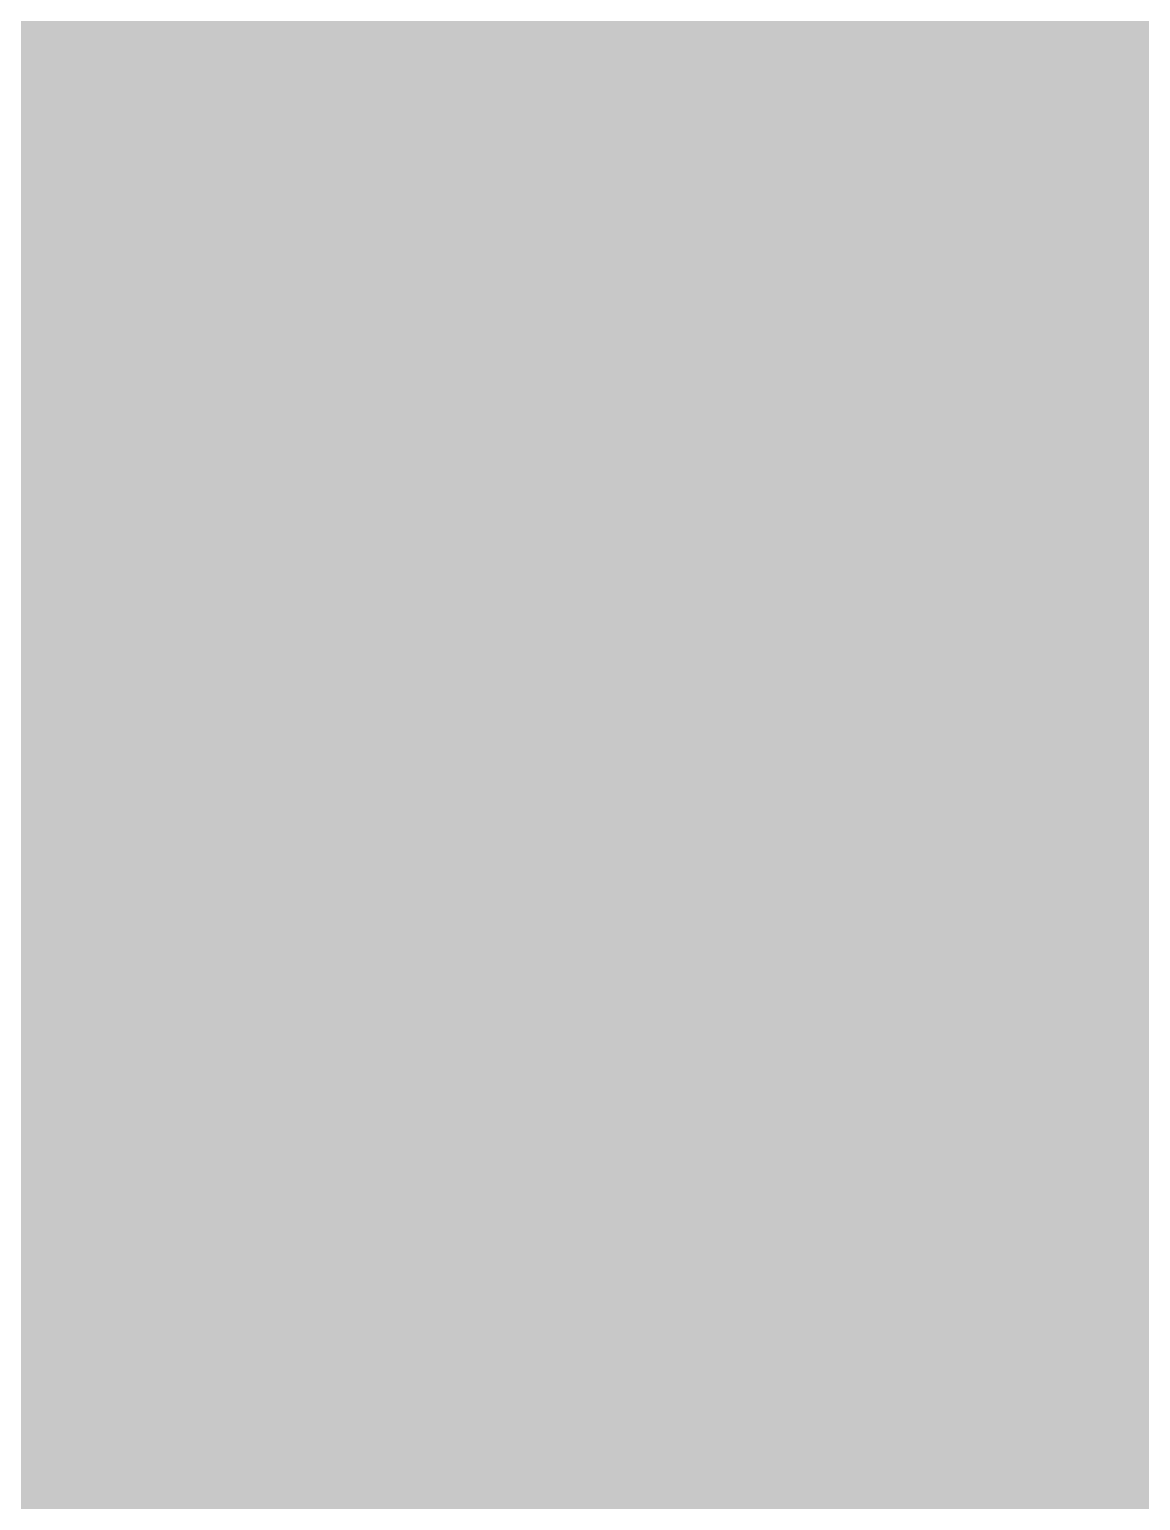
# Model space of a CAD drawing. Header units: inches. Extents: x 0 to 841, y 0 to 594.
# Drawn here: x 790.6852 to 790.928, y 409.8142 to 410.1356 of the extents above; entities that cross this region are included whole.
import ezdxf

# ---------------------------------------------------------------- set-up
doc = ezdxf.new("R2010")
doc.units = ezdxf.units.IN
doc.layers.add('Sheet', color=255, linetype='Continuous')

msp = doc.modelspace()

# ---------------------------------------------------------------- linework, layer by layer
at = {"layer": 'Sheet'}
for points in [[(790.64959, 410.32895, 0.29972, 0.29972, 0), (790.69451, 410.28403, 0.29972, 0.29972, 0), (790.69451, 410.23911, 0.29972, 0.29972, 0), (790.69451, 410.19419, 0.29972, 0.29972, 0), (790.73942, 410.14927, 0.29972, 0.29972, 0), (790.73942, 410.14927, 0.29972, 0.29972, 0), (790.73942, 410.10436, 0.29972, 0.29972, 0), (790.73942, 410.05944, 0.29972, 0.29972, 0), (790.73942, 410.01452, 0.29972, 0.29972, 0), (790.73942, 409.9696, 0.29972, 0.29972, 0)], [(790.64959, 410.32895, 0.29972, 0.29972, 0), (790.69451, 410.28403, 0.29972, 0.29972, 0), (790.69451, 410.23911, 0.29972, 0.29972, 0), (790.69451, 410.19419, 0.29972, 0.29972, 0), (790.73942, 410.14927, 0.29972, 0.29972, 0), (790.73942, 410.14927, 0.29972, 0.29972, 0), (790.73942, 410.10436, 0.29972, 0.29972, 0), (790.73942, 410.05944, 0.29972, 0.29972, 0), (790.73942, 410.01452, 0.29972, 0.29972, 0), (790.73942, 409.9696, 0.29972, 0.29972, 0)], [(790.64959, 410.32895, 0.29972, 0.29972, 0), (790.69451, 410.28403, 0.29972, 0.29972, 0), (790.69451, 410.23911, 0.29972, 0.29972, 0), (790.69451, 410.19419, 0.29972, 0.29972, 0), (790.73942, 410.14927, 0.29972, 0.29972, 0), (790.73942, 410.14927, 0.29972, 0.29972, 0), (790.73942, 410.10436, 0.29972, 0.29972, 0), (790.73942, 410.05944, 0.29972, 0.29972, 0), (790.73942, 410.01452, 0.29972, 0.29972, 0), (790.73942, 409.9696, 0.29972, 0.29972, 0)], [(790.64959, 410.32895, 0.29972, 0.29972, 0), (790.69451, 410.28403, 0.29972, 0.29972, 0), (790.69451, 410.23911, 0.29972, 0.29972, 0), (790.69451, 410.19419, 0.29972, 0.29972, 0), (790.73942, 410.14927, 0.29972, 0.29972, 0), (790.73942, 410.14927, 0.29972, 0.29972, 0), (790.73942, 410.10436, 0.29972, 0.29972, 0), (790.73942, 410.05944, 0.29972, 0.29972, 0), (790.73942, 410.01452, 0.29972, 0.29972, 0), (790.73942, 409.9696, 0.29972, 0.29972, 0)], [(790.64959, 410.32895, 0.29972, 0.29972, 0), (790.69451, 410.28403, 0.29972, 0.29972, 0), (790.69451, 410.23911, 0.29972, 0.29972, 0), (790.69451, 410.19419, 0.29972, 0.29972, 0), (790.73942, 410.14927, 0.29972, 0.29972, 0), (790.73942, 410.14927, 0.29972, 0.29972, 0), (790.73942, 410.10436, 0.29972, 0.29972, 0), (790.73942, 410.05944, 0.29972, 0.29972, 0), (790.73942, 410.01452, 0.29972, 0.29972, 0), (790.73942, 409.9696, 0.29972, 0.29972, 0)], [(790.64959, 410.32895, 0.29972, 0.29972, 0), (790.69451, 410.28403, 0.29972, 0.29972, 0), (790.69451, 410.23911, 0.29972, 0.29972, 0), (790.69451, 410.19419, 0.29972, 0.29972, 0), (790.73942, 410.14927, 0.29972, 0.29972, 0), (790.73942, 410.14927, 0.29972, 0.29972, 0), (790.73942, 410.10436, 0.29972, 0.29972, 0), (790.73942, 410.05944, 0.29972, 0.29972, 0), (790.73942, 410.01452, 0.29972, 0.29972, 0), (790.73942, 409.9696, 0.29972, 0.29972, 0)], [(790.02077, 409.9696, 0.7493, 0.7493, 0), (790.02077, 409.9696, 0.7493, 0.7493, 0), (795.00641, 409.9696, 0.7493, 0.7493, 0)], [(790.69451, 410.19419, 0.09906, 0.09906, 0), (790.73942, 410.14927, 0.09906, 0.09906, 0), (790.73942, 410.14927, 0.09906, 0.09906, 0), (790.73942, 410.10436, 0.09906, 0.09906, 0), (790.73942, 410.05944, 0.09906, 0.09906, 0), (790.73942, 410.01452, 0.09906, 0.09906, 0), (790.73942, 409.9696, 0.09906, 0.09906, 0)], [(790.69451, 410.19419, 0.09906, 0.09906, 0), (790.73942, 410.14927, 0.09906, 0.09906, 0), (790.73942, 410.14927, 0.09906, 0.09906, 0), (790.73942, 410.10436, 0.09906, 0.09906, 0), (790.73942, 410.05944, 0.09906, 0.09906, 0), (790.73942, 410.01452, 0.09906, 0.09906, 0), (790.73942, 409.9696, 0.09906, 0.09906, 0)], [(790.69451, 410.19419, 0.09906, 0.09906, 0), (790.73942, 410.14927, 0.09906, 0.09906, 0), (790.73942, 410.14927, 0.09906, 0.09906, 0), (790.73942, 410.10436, 0.09906, 0.09906, 0), (790.73942, 410.05944, 0.09906, 0.09906, 0), (790.73942, 410.01452, 0.09906, 0.09906, 0), (790.73942, 409.9696, 0.09906, 0.09906, 0)], [(790.69451, 410.19419, 0.09906, 0.09906, 0), (790.73942, 410.14927, 0.09906, 0.09906, 0), (790.73942, 410.14927, 0.09906, 0.09906, 0), (790.73942, 410.10436, 0.09906, 0.09906, 0), (790.73942, 410.05944, 0.09906, 0.09906, 0), (790.73942, 410.01452, 0.09906, 0.09906, 0), (790.73942, 409.9696, 0.09906, 0.09906, 0)], [(790.69451, 410.19419, 0.09906, 0.09906, 0), (790.73942, 410.14927, 0.09906, 0.09906, 0), (790.73942, 410.14927, 0.09906, 0.09906, 0), (790.73942, 410.10436, 0.09906, 0.09906, 0), (790.73942, 410.05944, 0.09906, 0.09906, 0), (790.73942, 410.01452, 0.09906, 0.09906, 0), (790.73942, 409.9696, 0.09906, 0.09906, 0)], [(790.69451, 410.19419, 0.09906, 0.09906, 0), (790.73942, 410.14927, 0.09906, 0.09906, 0), (790.73942, 410.14927, 0.09906, 0.09906, 0), (790.73942, 410.10436, 0.09906, 0.09906, 0), (790.73942, 410.05944, 0.09906, 0.09906, 0), (790.73942, 410.01452, 0.09906, 0.09906, 0), (790.73942, 409.9696, 0.09906, 0.09906, 0)], [(790.73942, 409.9696, 0.29972, 0.29972, 0), (790.73942, 409.92468, 0.29972, 0.29972, 0), (790.73942, 409.87976, 0.29972, 0.29972, 0), (790.73942, 409.87976, 0.29972, 0.29972, 0), (790.73942, 409.83485, 0.29972, 0.29972, 0), (790.73942, 409.78993, 0.29972, 0.29972, 0), (790.69451, 409.74501, 0.29972, 0.29972, 0), (790.69451, 409.70009, 0.29972, 0.29972, 0), (790.69451, 409.70009, 0.29972, 0.29972, 0), (790.64959, 409.65517, 0.29972, 0.29972, 0), (790.64959, 409.61025, 0.29972, 0.29972, 0), (790.64959, 409.56534, 0.29972, 0.29972, 0), (790.60468, 409.56534, 0.29972, 0.29972, 0), (790.60468, 409.52042, 0.29972, 0.29972, 0), (790.55976, 409.4755, 0.29972, 0.29972, 0), (790.55976, 409.4755, 0.29972, 0.29972, 0), (790.51485, 409.43058, 0.29972, 0.29972, 0)], [(790.73942, 409.9696, 0.29972, 0.29972, 0), (790.73942, 409.92468, 0.29972, 0.29972, 0), (790.73942, 409.87976, 0.29972, 0.29972, 0), (790.73942, 409.87976, 0.29972, 0.29972, 0), (790.73942, 409.83485, 0.29972, 0.29972, 0), (790.73942, 409.78993, 0.29972, 0.29972, 0), (790.69451, 409.74501, 0.29972, 0.29972, 0), (790.69451, 409.70009, 0.29972, 0.29972, 0), (790.69451, 409.70009, 0.29972, 0.29972, 0), (790.64959, 409.65517, 0.29972, 0.29972, 0), (790.64959, 409.61025, 0.29972, 0.29972, 0), (790.64959, 409.56534, 0.29972, 0.29972, 0), (790.60468, 409.56534, 0.29972, 0.29972, 0), (790.60468, 409.52042, 0.29972, 0.29972, 0), (790.55976, 409.4755, 0.29972, 0.29972, 0), (790.55976, 409.4755, 0.29972, 0.29972, 0), (790.51485, 409.43058, 0.29972, 0.29972, 0)], [(790.73942, 409.9696, 0.29972, 0.29972, 0), (790.73942, 409.92468, 0.29972, 0.29972, 0), (790.73942, 409.87976, 0.29972, 0.29972, 0), (790.73942, 409.87976, 0.29972, 0.29972, 0), (790.73942, 409.83485, 0.29972, 0.29972, 0), (790.73942, 409.78993, 0.29972, 0.29972, 0), (790.69451, 409.74501, 0.29972, 0.29972, 0), (790.69451, 409.70009, 0.29972, 0.29972, 0), (790.69451, 409.70009, 0.29972, 0.29972, 0), (790.64959, 409.65517, 0.29972, 0.29972, 0), (790.64959, 409.61025, 0.29972, 0.29972, 0), (790.64959, 409.56534, 0.29972, 0.29972, 0), (790.60468, 409.56534, 0.29972, 0.29972, 0), (790.60468, 409.52042, 0.29972, 0.29972, 0), (790.55976, 409.4755, 0.29972, 0.29972, 0), (790.55976, 409.4755, 0.29972, 0.29972, 0), (790.51485, 409.43058, 0.29972, 0.29972, 0)], [(790.73942, 409.9696, 0.29972, 0.29972, 0), (790.73942, 409.92468, 0.29972, 0.29972, 0), (790.73942, 409.87976, 0.29972, 0.29972, 0), (790.73942, 409.87976, 0.29972, 0.29972, 0), (790.73942, 409.83485, 0.29972, 0.29972, 0), (790.73942, 409.78993, 0.29972, 0.29972, 0), (790.69451, 409.74501, 0.29972, 0.29972, 0), (790.69451, 409.70009, 0.29972, 0.29972, 0), (790.69451, 409.70009, 0.29972, 0.29972, 0), (790.64959, 409.65517, 0.29972, 0.29972, 0), (790.64959, 409.61025, 0.29972, 0.29972, 0), (790.64959, 409.56534, 0.29972, 0.29972, 0), (790.60468, 409.56534, 0.29972, 0.29972, 0), (790.60468, 409.52042, 0.29972, 0.29972, 0), (790.55976, 409.4755, 0.29972, 0.29972, 0), (790.55976, 409.4755, 0.29972, 0.29972, 0), (790.51485, 409.43058, 0.29972, 0.29972, 0)], [(790.73942, 409.9696, 0.29972, 0.29972, 0), (790.73942, 409.92468, 0.29972, 0.29972, 0), (790.73942, 409.87976, 0.29972, 0.29972, 0), (790.73942, 409.87976, 0.29972, 0.29972, 0), (790.73942, 409.83485, 0.29972, 0.29972, 0), (790.73942, 409.78993, 0.29972, 0.29972, 0), (790.69451, 409.74501, 0.29972, 0.29972, 0), (790.69451, 409.70009, 0.29972, 0.29972, 0), (790.69451, 409.70009, 0.29972, 0.29972, 0), (790.64959, 409.65517, 0.29972, 0.29972, 0), (790.64959, 409.61025, 0.29972, 0.29972, 0), (790.64959, 409.56534, 0.29972, 0.29972, 0), (790.60468, 409.56534, 0.29972, 0.29972, 0), (790.60468, 409.52042, 0.29972, 0.29972, 0), (790.55976, 409.4755, 0.29972, 0.29972, 0), (790.55976, 409.4755, 0.29972, 0.29972, 0), (790.51485, 409.43058, 0.29972, 0.29972, 0)], [(790.73942, 409.9696, 0.29972, 0.29972, 0), (790.73942, 409.92468, 0.29972, 0.29972, 0), (790.73942, 409.87976, 0.29972, 0.29972, 0), (790.73942, 409.87976, 0.29972, 0.29972, 0), (790.73942, 409.83485, 0.29972, 0.29972, 0), (790.73942, 409.78993, 0.29972, 0.29972, 0), (790.69451, 409.74501, 0.29972, 0.29972, 0), (790.69451, 409.70009, 0.29972, 0.29972, 0), (790.69451, 409.70009, 0.29972, 0.29972, 0), (790.64959, 409.65517, 0.29972, 0.29972, 0), (790.64959, 409.61025, 0.29972, 0.29972, 0), (790.64959, 409.56534, 0.29972, 0.29972, 0), (790.60468, 409.56534, 0.29972, 0.29972, 0), (790.60468, 409.52042, 0.29972, 0.29972, 0), (790.55976, 409.4755, 0.29972, 0.29972, 0), (790.55976, 409.4755, 0.29972, 0.29972, 0), (790.51485, 409.43058, 0.29972, 0.29972, 0)], [(790.73942, 409.9696, 0.29972, 0.29972, 0), (790.73942, 409.9696, 0.29972, 0.29972, 0), (790.73942, 409.9696, 0.29972, 0.29972, 0), (790.73942, 409.9696, 0.29972, 0.29972, 0), (790.73942, 409.9696, 0.29972, 0.29972, 0), (790.73942, 409.9696, 0.29972, 0.29972, 0), (790.73942, 409.9696, 0.29972, 0.29972, 0), (790.73942, 409.9696, 0.29972, 0.29972, 0), (790.73942, 409.9696, 0.29972, 0.29972, 0), (790.73942, 409.9696, 0.29972, 0.29972, 0), (790.73942, 409.9696, 0.29972, 0.29972, 0), (790.73942, 409.9696, 0.29972, 0.29972, 0), (790.73942, 409.9696, 0.29972, 0.29972, 0), (790.73942, 409.9696, 0.29972, 0.29972, 0), (790.73942, 409.9696, 0.29972, 0.29972, 0), (790.73942, 409.9696, 0.29972, 0.29972, 0), (790.73942, 409.9696, 0.29972, 0.29972, 0), (790.73942, 409.9696, 0.29972, 0.29972, 0), (790.73942, 409.9696, 0.29972, 0.29972, 0), (790.73942, 409.9696, 0.29972, 0.29972, 0), (790.73942, 409.9696, 0.29972, 0.29972, 0), (790.73942, 409.9696, 0.29972, 0.29972, 0), (790.73942, 409.9696, 0.29972, 0.29972, 0), (790.73942, 409.9696, 0.29972, 0.29972, 0), (790.73942, 409.9696, 0.29972, 0.29972, 0), (790.73942, 409.9696, 0.29972, 0.29972, 0), (790.73942, 409.9696, 0.29972, 0.29972, 0), (790.73942, 409.9696, 0.29972, 0.29972, 0), (790.73942, 409.9696, 0.29972, 0.29972, 0), (790.73942, 409.9696, 0.29972, 0.29972, 0), (790.73942, 409.9696, 0.29972, 0.29972, 0), (790.73942, 409.9696, 0.29972, 0.29972, 0), (790.73942, 409.9696, 0.29972, 0.29972, 0)], [(790.73942, 409.9696, 0.29972, 0.29972, 0), (790.73942, 409.9696, 0.29972, 0.29972, 0)], [(790.73942, 409.9696, 0.29972, 0.29972, 0), (790.73942, 409.9696, 0.29972, 0.29972, 0), (790.73942, 409.9696, 0.29972, 0.29972, 0), (790.73942, 409.9696, 0.29972, 0.29972, 0), (790.73942, 409.9696, 0.29972, 0.29972, 0), (790.73942, 409.9696, 0.29972, 0.29972, 0), (790.73942, 409.9696, 0.29972, 0.29972, 0), (790.73942, 409.9696, 0.29972, 0.29972, 0), (790.73942, 409.9696, 0.29972, 0.29972, 0), (790.73942, 409.9696, 0.29972, 0.29972, 0), (790.73942, 409.9696, 0.29972, 0.29972, 0), (790.73942, 409.9696, 0.29972, 0.29972, 0), (790.73942, 409.9696, 0.29972, 0.29972, 0), (790.73942, 409.9696, 0.29972, 0.29972, 0), (790.73942, 409.9696, 0.29972, 0.29972, 0), (790.73942, 409.9696, 0.29972, 0.29972, 0), (790.73942, 409.9696, 0.29972, 0.29972, 0), (790.73942, 409.9696, 0.29972, 0.29972, 0), (790.73942, 409.9696, 0.29972, 0.29972, 0), (790.73942, 409.9696, 0.29972, 0.29972, 0), (790.73942, 409.9696, 0.29972, 0.29972, 0), (790.73942, 409.9696, 0.29972, 0.29972, 0), (790.73942, 409.9696, 0.29972, 0.29972, 0), (790.73942, 409.9696, 0.29972, 0.29972, 0), (790.73942, 409.9696, 0.29972, 0.29972, 0), (790.73942, 409.9696, 0.29972, 0.29972, 0), (790.73942, 409.9696, 0.29972, 0.29972, 0), (790.73942, 409.9696, 0.29972, 0.29972, 0), (790.73942, 409.9696, 0.29972, 0.29972, 0), (790.73942, 409.9696, 0.29972, 0.29972, 0), (790.73942, 409.9696, 0.29972, 0.29972, 0), (790.73942, 409.9696, 0.29972, 0.29972, 0), (790.73942, 409.9696, 0.29972, 0.29972, 0)], [(790.73942, 409.9696, 0.29972, 0.29972, 0), (790.73942, 409.9696, 0.29972, 0.29972, 0)], [(790.73942, 409.9696, 0.29972, 0.29972, 0), (790.73942, 409.9696, 0.29972, 0.29972, 0), (790.73942, 409.9696, 0.29972, 0.29972, 0), (790.73942, 409.9696, 0.29972, 0.29972, 0), (790.73942, 409.9696, 0.29972, 0.29972, 0), (790.73942, 409.9696, 0.29972, 0.29972, 0), (790.73942, 409.9696, 0.29972, 0.29972, 0), (790.73942, 409.9696, 0.29972, 0.29972, 0), (790.73942, 409.9696, 0.29972, 0.29972, 0), (790.73942, 409.9696, 0.29972, 0.29972, 0), (790.73942, 409.9696, 0.29972, 0.29972, 0), (790.73942, 409.9696, 0.29972, 0.29972, 0), (790.73942, 409.9696, 0.29972, 0.29972, 0), (790.73942, 409.9696, 0.29972, 0.29972, 0), (790.73942, 409.9696, 0.29972, 0.29972, 0), (790.73942, 409.9696, 0.29972, 0.29972, 0), (790.73942, 409.9696, 0.29972, 0.29972, 0), (790.73942, 409.9696, 0.29972, 0.29972, 0), (790.73942, 409.9696, 0.29972, 0.29972, 0), (790.73942, 409.9696, 0.29972, 0.29972, 0), (790.73942, 409.9696, 0.29972, 0.29972, 0), (790.73942, 409.9696, 0.29972, 0.29972, 0), (790.73942, 409.9696, 0.29972, 0.29972, 0), (790.73942, 409.9696, 0.29972, 0.29972, 0), (790.73942, 409.9696, 0.29972, 0.29972, 0), (790.73942, 409.9696, 0.29972, 0.29972, 0), (790.73942, 409.9696, 0.29972, 0.29972, 0), (790.73942, 409.9696, 0.29972, 0.29972, 0), (790.73942, 409.9696, 0.29972, 0.29972, 0), (790.73942, 409.9696, 0.29972, 0.29972, 0), (790.73942, 409.9696, 0.29972, 0.29972, 0), (790.73942, 409.9696, 0.29972, 0.29972, 0), (790.73942, 409.9696, 0.29972, 0.29972, 0)], [(790.73942, 409.9696, 0.29972, 0.29972, 0), (790.73942, 409.9696, 0.29972, 0.29972, 0)], [(790.73942, 409.9696, 0.29972, 0.29972, 0), (790.73942, 409.9696, 0.29972, 0.29972, 0), (790.73942, 409.9696, 0.29972, 0.29972, 0), (790.73942, 409.9696, 0.29972, 0.29972, 0), (790.73942, 409.9696, 0.29972, 0.29972, 0), (790.73942, 409.9696, 0.29972, 0.29972, 0), (790.73942, 409.9696, 0.29972, 0.29972, 0), (790.73942, 409.9696, 0.29972, 0.29972, 0), (790.73942, 409.9696, 0.29972, 0.29972, 0), (790.73942, 409.9696, 0.29972, 0.29972, 0), (790.73942, 409.9696, 0.29972, 0.29972, 0), (790.73942, 409.9696, 0.29972, 0.29972, 0), (790.73942, 409.9696, 0.29972, 0.29972, 0), (790.73942, 409.9696, 0.29972, 0.29972, 0), (790.73942, 409.9696, 0.29972, 0.29972, 0), (790.73942, 409.9696, 0.29972, 0.29972, 0), (790.73942, 409.9696, 0.29972, 0.29972, 0), (790.73942, 409.9696, 0.29972, 0.29972, 0), (790.73942, 409.9696, 0.29972, 0.29972, 0), (790.73942, 409.9696, 0.29972, 0.29972, 0), (790.73942, 409.9696, 0.29972, 0.29972, 0), (790.73942, 409.9696, 0.29972, 0.29972, 0), (790.73942, 409.9696, 0.29972, 0.29972, 0), (790.73942, 409.9696, 0.29972, 0.29972, 0), (790.73942, 409.9696, 0.29972, 0.29972, 0), (790.73942, 409.9696, 0.29972, 0.29972, 0), (790.73942, 409.9696, 0.29972, 0.29972, 0), (790.73942, 409.9696, 0.29972, 0.29972, 0), (790.73942, 409.9696, 0.29972, 0.29972, 0), (790.73942, 409.9696, 0.29972, 0.29972, 0), (790.73942, 409.9696, 0.29972, 0.29972, 0), (790.73942, 409.9696, 0.29972, 0.29972, 0), (790.73942, 409.9696, 0.29972, 0.29972, 0)], [(790.73942, 409.9696, 0.29972, 0.29972, 0), (790.73942, 409.9696, 0.29972, 0.29972, 0)], [(790.73942, 409.9696, 0.29972, 0.29972, 0), (790.73942, 409.9696, 0.29972, 0.29972, 0), (790.73942, 409.9696, 0.29972, 0.29972, 0), (790.73942, 409.9696, 0.29972, 0.29972, 0), (790.73942, 409.9696, 0.29972, 0.29972, 0), (790.73942, 409.9696, 0.29972, 0.29972, 0), (790.73942, 409.9696, 0.29972, 0.29972, 0), (790.73942, 409.9696, 0.29972, 0.29972, 0), (790.73942, 409.9696, 0.29972, 0.29972, 0), (790.73942, 409.9696, 0.29972, 0.29972, 0), (790.73942, 409.9696, 0.29972, 0.29972, 0), (790.73942, 409.9696, 0.29972, 0.29972, 0), (790.73942, 409.9696, 0.29972, 0.29972, 0), (790.73942, 409.9696, 0.29972, 0.29972, 0), (790.73942, 409.9696, 0.29972, 0.29972, 0), (790.73942, 409.9696, 0.29972, 0.29972, 0), (790.73942, 409.9696, 0.29972, 0.29972, 0), (790.73942, 409.9696, 0.29972, 0.29972, 0), (790.73942, 409.9696, 0.29972, 0.29972, 0), (790.73942, 409.9696, 0.29972, 0.29972, 0), (790.73942, 409.9696, 0.29972, 0.29972, 0), (790.73942, 409.9696, 0.29972, 0.29972, 0), (790.73942, 409.9696, 0.29972, 0.29972, 0), (790.73942, 409.9696, 0.29972, 0.29972, 0), (790.73942, 409.9696, 0.29972, 0.29972, 0), (790.73942, 409.9696, 0.29972, 0.29972, 0), (790.73942, 409.9696, 0.29972, 0.29972, 0), (790.73942, 409.9696, 0.29972, 0.29972, 0), (790.73942, 409.9696, 0.29972, 0.29972, 0), (790.73942, 409.9696, 0.29972, 0.29972, 0), (790.73942, 409.9696, 0.29972, 0.29972, 0), (790.73942, 409.9696, 0.29972, 0.29972, 0), (790.73942, 409.9696, 0.29972, 0.29972, 0)], [(790.73942, 409.9696, 0.29972, 0.29972, 0), (790.73942, 409.9696, 0.29972, 0.29972, 0)], [(790.73942, 409.9696, 0.29972, 0.29972, 0), (790.73942, 409.9696, 0.29972, 0.29972, 0), (790.73942, 409.9696, 0.29972, 0.29972, 0), (790.73942, 409.9696, 0.29972, 0.29972, 0), (790.73942, 409.9696, 0.29972, 0.29972, 0), (790.73942, 409.9696, 0.29972, 0.29972, 0), (790.73942, 409.9696, 0.29972, 0.29972, 0), (790.73942, 409.9696, 0.29972, 0.29972, 0), (790.73942, 409.9696, 0.29972, 0.29972, 0), (790.73942, 409.9696, 0.29972, 0.29972, 0), (790.73942, 409.9696, 0.29972, 0.29972, 0), (790.73942, 409.9696, 0.29972, 0.29972, 0), (790.73942, 409.9696, 0.29972, 0.29972, 0), (790.73942, 409.9696, 0.29972, 0.29972, 0), (790.73942, 409.9696, 0.29972, 0.29972, 0), (790.73942, 409.9696, 0.29972, 0.29972, 0), (790.73942, 409.9696, 0.29972, 0.29972, 0), (790.73942, 409.9696, 0.29972, 0.29972, 0), (790.73942, 409.9696, 0.29972, 0.29972, 0), (790.73942, 409.9696, 0.29972, 0.29972, 0), (790.73942, 409.9696, 0.29972, 0.29972, 0), (790.73942, 409.9696, 0.29972, 0.29972, 0), (790.73942, 409.9696, 0.29972, 0.29972, 0), (790.73942, 409.9696, 0.29972, 0.29972, 0), (790.73942, 409.9696, 0.29972, 0.29972, 0), (790.73942, 409.9696, 0.29972, 0.29972, 0), (790.73942, 409.9696, 0.29972, 0.29972, 0), (790.73942, 409.9696, 0.29972, 0.29972, 0), (790.73942, 409.9696, 0.29972, 0.29972, 0), (790.73942, 409.9696, 0.29972, 0.29972, 0), (790.73942, 409.9696, 0.29972, 0.29972, 0), (790.73942, 409.9696, 0.29972, 0.29972, 0), (790.73942, 409.9696, 0.29972, 0.29972, 0)], [(790.73942, 409.9696, 0.29972, 0.29972, 0), (790.73942, 409.9696, 0.29972, 0.29972, 0)], [(790.73942, 409.9696, 0.09906, 0.09906, 0), (790.73942, 409.92468, 0.09906, 0.09906, 0), (790.73942, 409.87976, 0.09906, 0.09906, 0), (790.73942, 409.87976, 0.09906, 0.09906, 0), (790.73942, 409.83485, 0.09906, 0.09906, 0), (790.73942, 409.78993, 0.09906, 0.09906, 0), (790.69451, 409.74501, 0.09906, 0.09906, 0), (790.69451, 409.70009, 0.09906, 0.09906, 0), (790.69451, 409.70009, 0.09906, 0.09906, 0), (790.64959, 409.65517, 0.09906, 0.09906, 0), (790.64959, 409.61025, 0.09906, 0.09906, 0), (790.64959, 409.56534, 0.09906, 0.09906, 0), (790.60468, 409.56534, 0.09906, 0.09906, 0), (790.60468, 409.52042, 0.09906, 0.09906, 0)], [(790.73942, 409.9696, 0.09906, 0.09906, 0), (790.73942, 409.92468, 0.09906, 0.09906, 0), (790.73942, 409.87976, 0.09906, 0.09906, 0), (790.73942, 409.87976, 0.09906, 0.09906, 0), (790.73942, 409.83485, 0.09906, 0.09906, 0), (790.73942, 409.78993, 0.09906, 0.09906, 0), (790.69451, 409.74501, 0.09906, 0.09906, 0), (790.69451, 409.70009, 0.09906, 0.09906, 0), (790.69451, 409.70009, 0.09906, 0.09906, 0), (790.64959, 409.65517, 0.09906, 0.09906, 0), (790.64959, 409.61025, 0.09906, 0.09906, 0), (790.64959, 409.56534, 0.09906, 0.09906, 0), (790.60468, 409.56534, 0.09906, 0.09906, 0), (790.60468, 409.52042, 0.09906, 0.09906, 0)], [(790.73942, 409.9696, 0.09906, 0.09906, 0), (790.73942, 409.92468, 0.09906, 0.09906, 0), (790.73942, 409.87976, 0.09906, 0.09906, 0), (790.73942, 409.87976, 0.09906, 0.09906, 0), (790.73942, 409.83485, 0.09906, 0.09906, 0), (790.73942, 409.78993, 0.09906, 0.09906, 0), (790.69451, 409.74501, 0.09906, 0.09906, 0), (790.69451, 409.70009, 0.09906, 0.09906, 0), (790.69451, 409.70009, 0.09906, 0.09906, 0), (790.64959, 409.65517, 0.09906, 0.09906, 0), (790.64959, 409.61025, 0.09906, 0.09906, 0), (790.64959, 409.56534, 0.09906, 0.09906, 0), (790.60468, 409.56534, 0.09906, 0.09906, 0), (790.60468, 409.52042, 0.09906, 0.09906, 0)], [(790.73942, 409.9696, 0.09906, 0.09906, 0), (790.73942, 409.92468, 0.09906, 0.09906, 0), (790.73942, 409.87976, 0.09906, 0.09906, 0), (790.73942, 409.87976, 0.09906, 0.09906, 0), (790.73942, 409.83485, 0.09906, 0.09906, 0), (790.73942, 409.78993, 0.09906, 0.09906, 0), (790.69451, 409.74501, 0.09906, 0.09906, 0), (790.69451, 409.70009, 0.09906, 0.09906, 0), (790.69451, 409.70009, 0.09906, 0.09906, 0), (790.64959, 409.65517, 0.09906, 0.09906, 0), (790.64959, 409.61025, 0.09906, 0.09906, 0), (790.64959, 409.56534, 0.09906, 0.09906, 0), (790.60468, 409.56534, 0.09906, 0.09906, 0), (790.60468, 409.52042, 0.09906, 0.09906, 0)], [(790.73942, 409.9696, 0.09906, 0.09906, 0), (790.73942, 409.92468, 0.09906, 0.09906, 0), (790.73942, 409.87976, 0.09906, 0.09906, 0), (790.73942, 409.87976, 0.09906, 0.09906, 0), (790.73942, 409.83485, 0.09906, 0.09906, 0), (790.73942, 409.78993, 0.09906, 0.09906, 0), (790.69451, 409.74501, 0.09906, 0.09906, 0), (790.69451, 409.70009, 0.09906, 0.09906, 0), (790.69451, 409.70009, 0.09906, 0.09906, 0), (790.64959, 409.65517, 0.09906, 0.09906, 0), (790.64959, 409.61025, 0.09906, 0.09906, 0), (790.64959, 409.56534, 0.09906, 0.09906, 0), (790.60468, 409.56534, 0.09906, 0.09906, 0), (790.60468, 409.52042, 0.09906, 0.09906, 0)], [(790.73942, 409.9696, 0.09906, 0.09906, 0), (790.73942, 409.92468, 0.09906, 0.09906, 0), (790.73942, 409.87976, 0.09906, 0.09906, 0), (790.73942, 409.87976, 0.09906, 0.09906, 0), (790.73942, 409.83485, 0.09906, 0.09906, 0), (790.73942, 409.78993, 0.09906, 0.09906, 0), (790.69451, 409.74501, 0.09906, 0.09906, 0), (790.69451, 409.70009, 0.09906, 0.09906, 0), (790.69451, 409.70009, 0.09906, 0.09906, 0), (790.64959, 409.65517, 0.09906, 0.09906, 0), (790.64959, 409.61025, 0.09906, 0.09906, 0), (790.64959, 409.56534, 0.09906, 0.09906, 0), (790.60468, 409.56534, 0.09906, 0.09906, 0), (790.60468, 409.52042, 0.09906, 0.09906, 0)], [(790.73942, 409.9696, 0.09906, 0.09906, 0), (790.73942, 409.9696, 0.09906, 0.09906, 0), (790.73942, 409.9696, 0.09906, 0.09906, 0), (790.73942, 409.9696, 0.09906, 0.09906, 0), (790.73942, 409.9696, 0.09906, 0.09906, 0), (790.73942, 409.9696, 0.09906, 0.09906, 0), (790.73942, 409.9696, 0.09906, 0.09906, 0), (790.73942, 409.9696, 0.09906, 0.09906, 0), (790.73942, 409.9696, 0.09906, 0.09906, 0), (790.73942, 409.9696, 0.09906, 0.09906, 0), (790.73942, 409.9696, 0.09906, 0.09906, 0), (790.73942, 409.9696, 0.09906, 0.09906, 0), (790.73942, 409.9696, 0.09906, 0.09906, 0), (790.73942, 409.9696, 0.09906, 0.09906, 0), (790.73942, 409.9696, 0.09906, 0.09906, 0), (790.73942, 409.9696, 0.09906, 0.09906, 0), (790.73942, 409.9696, 0.09906, 0.09906, 0), (790.73942, 409.9696, 0.09906, 0.09906, 0), (790.73942, 409.9696, 0.09906, 0.09906, 0), (790.73942, 409.9696, 0.09906, 0.09906, 0), (790.73942, 409.9696, 0.09906, 0.09906, 0), (790.73942, 409.9696, 0.09906, 0.09906, 0), (790.73942, 409.9696, 0.09906, 0.09906, 0), (790.73942, 409.9696, 0.09906, 0.09906, 0), (790.73942, 409.9696, 0.09906, 0.09906, 0), (790.73942, 409.9696, 0.09906, 0.09906, 0), (790.73942, 409.9696, 0.09906, 0.09906, 0), (790.73942, 409.9696, 0.09906, 0.09906, 0), (790.73942, 409.9696, 0.09906, 0.09906, 0), (790.73942, 409.9696, 0.09906, 0.09906, 0), (790.73942, 409.9696, 0.09906, 0.09906, 0), (790.73942, 409.9696, 0.09906, 0.09906, 0), (790.73942, 409.9696, 0.09906, 0.09906, 0)], [(790.73942, 409.9696, 0.09906, 0.09906, 0), (790.73942, 409.9696, 0.09906, 0.09906, 0)], [(790.73942, 409.9696, 0.09906, 0.09906, 0), (790.73942, 409.9696, 0.09906, 0.09906, 0), (790.73942, 409.9696, 0.09906, 0.09906, 0), (790.73942, 409.9696, 0.09906, 0.09906, 0), (790.73942, 409.9696, 0.09906, 0.09906, 0), (790.73942, 409.9696, 0.09906, 0.09906, 0), (790.73942, 409.9696, 0.09906, 0.09906, 0), (790.73942, 409.9696, 0.09906, 0.09906, 0), (790.73942, 409.9696, 0.09906, 0.09906, 0), (790.73942, 409.9696, 0.09906, 0.09906, 0), (790.73942, 409.9696, 0.09906, 0.09906, 0), (790.73942, 409.9696, 0.09906, 0.09906, 0), (790.73942, 409.9696, 0.09906, 0.09906, 0), (790.73942, 409.9696, 0.09906, 0.09906, 0), (790.73942, 409.9696, 0.09906, 0.09906, 0), (790.73942, 409.9696, 0.09906, 0.09906, 0), (790.73942, 409.9696, 0.09906, 0.09906, 0), (790.73942, 409.9696, 0.09906, 0.09906, 0), (790.73942, 409.9696, 0.09906, 0.09906, 0), (790.73942, 409.9696, 0.09906, 0.09906, 0), (790.73942, 409.9696, 0.09906, 0.09906, 0), (790.73942, 409.9696, 0.09906, 0.09906, 0), (790.73942, 409.9696, 0.09906, 0.09906, 0), (790.73942, 409.9696, 0.09906, 0.09906, 0), (790.73942, 409.9696, 0.09906, 0.09906, 0), (790.73942, 409.9696, 0.09906, 0.09906, 0), (790.73942, 409.9696, 0.09906, 0.09906, 0), (790.73942, 409.9696, 0.09906, 0.09906, 0), (790.73942, 409.9696, 0.09906, 0.09906, 0), (790.73942, 409.9696, 0.09906, 0.09906, 0), (790.73942, 409.9696, 0.09906, 0.09906, 0), (790.73942, 409.9696, 0.09906, 0.09906, 0), (790.73942, 409.9696, 0.09906, 0.09906, 0)], [(790.73942, 409.9696, 0.09906, 0.09906, 0), (790.73942, 409.9696, 0.09906, 0.09906, 0)], [(790.73942, 409.9696, 0.09906, 0.09906, 0), (790.73942, 409.9696, 0.09906, 0.09906, 0), (790.73942, 409.9696, 0.09906, 0.09906, 0), (790.73942, 409.9696, 0.09906, 0.09906, 0), (790.73942, 409.9696, 0.09906, 0.09906, 0), (790.73942, 409.9696, 0.09906, 0.09906, 0), (790.73942, 409.9696, 0.09906, 0.09906, 0), (790.73942, 409.9696, 0.09906, 0.09906, 0), (790.73942, 409.9696, 0.09906, 0.09906, 0), (790.73942, 409.9696, 0.09906, 0.09906, 0), (790.73942, 409.9696, 0.09906, 0.09906, 0), (790.73942, 409.9696, 0.09906, 0.09906, 0), (790.73942, 409.9696, 0.09906, 0.09906, 0), (790.73942, 409.9696, 0.09906, 0.09906, 0), (790.73942, 409.9696, 0.09906, 0.09906, 0), (790.73942, 409.9696, 0.09906, 0.09906, 0), (790.73942, 409.9696, 0.09906, 0.09906, 0), (790.73942, 409.9696, 0.09906, 0.09906, 0), (790.73942, 409.9696, 0.09906, 0.09906, 0), (790.73942, 409.9696, 0.09906, 0.09906, 0), (790.73942, 409.9696, 0.09906, 0.09906, 0), (790.73942, 409.9696, 0.09906, 0.09906, 0), (790.73942, 409.9696, 0.09906, 0.09906, 0), (790.73942, 409.9696, 0.09906, 0.09906, 0), (790.73942, 409.9696, 0.09906, 0.09906, 0), (790.73942, 409.9696, 0.09906, 0.09906, 0), (790.73942, 409.9696, 0.09906, 0.09906, 0), (790.73942, 409.9696, 0.09906, 0.09906, 0), (790.73942, 409.9696, 0.09906, 0.09906, 0), (790.73942, 409.9696, 0.09906, 0.09906, 0), (790.73942, 409.9696, 0.09906, 0.09906, 0), (790.73942, 409.9696, 0.09906, 0.09906, 0), (790.73942, 409.9696, 0.09906, 0.09906, 0)], [(790.73942, 409.9696, 0.09906, 0.09906, 0), (790.73942, 409.9696, 0.09906, 0.09906, 0)], [(790.73942, 409.9696, 0.09906, 0.09906, 0), (790.73942, 409.9696, 0.09906, 0.09906, 0), (790.73942, 409.9696, 0.09906, 0.09906, 0), (790.73942, 409.9696, 0.09906, 0.09906, 0), (790.73942, 409.9696, 0.09906, 0.09906, 0), (790.73942, 409.9696, 0.09906, 0.09906, 0), (790.73942, 409.9696, 0.09906, 0.09906, 0), (790.73942, 409.9696, 0.09906, 0.09906, 0), (790.73942, 409.9696, 0.09906, 0.09906, 0), (790.73942, 409.9696, 0.09906, 0.09906, 0), (790.73942, 409.9696, 0.09906, 0.09906, 0), (790.73942, 409.9696, 0.09906, 0.09906, 0), (790.73942, 409.9696, 0.09906, 0.09906, 0), (790.73942, 409.9696, 0.09906, 0.09906, 0), (790.73942, 409.9696, 0.09906, 0.09906, 0), (790.73942, 409.9696, 0.09906, 0.09906, 0), (790.73942, 409.9696, 0.09906, 0.09906, 0), (790.73942, 409.9696, 0.09906, 0.09906, 0), (790.73942, 409.9696, 0.09906, 0.09906, 0), (790.73942, 409.9696, 0.09906, 0.09906, 0), (790.73942, 409.9696, 0.09906, 0.09906, 0), (790.73942, 409.9696, 0.09906, 0.09906, 0), (790.73942, 409.9696, 0.09906, 0.09906, 0), (790.73942, 409.9696, 0.09906, 0.09906, 0), (790.73942, 409.9696, 0.09906, 0.09906, 0), (790.73942, 409.9696, 0.09906, 0.09906, 0), (790.73942, 409.9696, 0.09906, 0.09906, 0), (790.73942, 409.9696, 0.09906, 0.09906, 0), (790.73942, 409.9696, 0.09906, 0.09906, 0), (790.73942, 409.9696, 0.09906, 0.09906, 0), (790.73942, 409.9696, 0.09906, 0.09906, 0), (790.73942, 409.9696, 0.09906, 0.09906, 0), (790.73942, 409.9696, 0.09906, 0.09906, 0)], [(790.73942, 409.9696, 0.09906, 0.09906, 0), (790.73942, 409.9696, 0.09906, 0.09906, 0)], [(790.73942, 409.9696, 0.09906, 0.09906, 0), (790.73942, 409.9696, 0.09906, 0.09906, 0), (790.73942, 409.9696, 0.09906, 0.09906, 0), (790.73942, 409.9696, 0.09906, 0.09906, 0), (790.73942, 409.9696, 0.09906, 0.09906, 0), (790.73942, 409.9696, 0.09906, 0.09906, 0), (790.73942, 409.9696, 0.09906, 0.09906, 0), (790.73942, 409.9696, 0.09906, 0.09906, 0), (790.73942, 409.9696, 0.09906, 0.09906, 0), (790.73942, 409.9696, 0.09906, 0.09906, 0), (790.73942, 409.9696, 0.09906, 0.09906, 0), (790.73942, 409.9696, 0.09906, 0.09906, 0), (790.73942, 409.9696, 0.09906, 0.09906, 0), (790.73942, 409.9696, 0.09906, 0.09906, 0), (790.73942, 409.9696, 0.09906, 0.09906, 0), (790.73942, 409.9696, 0.09906, 0.09906, 0), (790.73942, 409.9696, 0.09906, 0.09906, 0), (790.73942, 409.9696, 0.09906, 0.09906, 0), (790.73942, 409.9696, 0.09906, 0.09906, 0), (790.73942, 409.9696, 0.09906, 0.09906, 0), (790.73942, 409.9696, 0.09906, 0.09906, 0), (790.73942, 409.9696, 0.09906, 0.09906, 0), (790.73942, 409.9696, 0.09906, 0.09906, 0), (790.73942, 409.9696, 0.09906, 0.09906, 0), (790.73942, 409.9696, 0.09906, 0.09906, 0), (790.73942, 409.9696, 0.09906, 0.09906, 0), (790.73942, 409.9696, 0.09906, 0.09906, 0), (790.73942, 409.9696, 0.09906, 0.09906, 0), (790.73942, 409.9696, 0.09906, 0.09906, 0), (790.73942, 409.9696, 0.09906, 0.09906, 0), (790.73942, 409.9696, 0.09906, 0.09906, 0), (790.73942, 409.9696, 0.09906, 0.09906, 0), (790.73942, 409.9696, 0.09906, 0.09906, 0)], [(790.73942, 409.9696, 0.09906, 0.09906, 0), (790.73942, 409.9696, 0.09906, 0.09906, 0)], [(790.73942, 409.9696, 0.09906, 0.09906, 0), (790.73942, 409.9696, 0.09906, 0.09906, 0), (790.73942, 409.9696, 0.09906, 0.09906, 0), (790.73942, 409.9696, 0.09906, 0.09906, 0), (790.73942, 409.9696, 0.09906, 0.09906, 0), (790.73942, 409.9696, 0.09906, 0.09906, 0), (790.73942, 409.9696, 0.09906, 0.09906, 0), (790.73942, 409.9696, 0.09906, 0.09906, 0), (790.73942, 409.9696, 0.09906, 0.09906, 0), (790.73942, 409.9696, 0.09906, 0.09906, 0), (790.73942, 409.9696, 0.09906, 0.09906, 0), (790.73942, 409.9696, 0.09906, 0.09906, 0), (790.73942, 409.9696, 0.09906, 0.09906, 0), (790.73942, 409.9696, 0.09906, 0.09906, 0), (790.73942, 409.9696, 0.09906, 0.09906, 0), (790.73942, 409.9696, 0.09906, 0.09906, 0), (790.73942, 409.9696, 0.09906, 0.09906, 0), (790.73942, 409.9696, 0.09906, 0.09906, 0), (790.73942, 409.9696, 0.09906, 0.09906, 0), (790.73942, 409.9696, 0.09906, 0.09906, 0), (790.73942, 409.9696, 0.09906, 0.09906, 0), (790.73942, 409.9696, 0.09906, 0.09906, 0), (790.73942, 409.9696, 0.09906, 0.09906, 0), (790.73942, 409.9696, 0.09906, 0.09906, 0), (790.73942, 409.9696, 0.09906, 0.09906, 0), (790.73942, 409.9696, 0.09906, 0.09906, 0), (790.73942, 409.9696, 0.09906, 0.09906, 0), (790.73942, 409.9696, 0.09906, 0.09906, 0), (790.73942, 409.9696, 0.09906, 0.09906, 0), (790.73942, 409.9696, 0.09906, 0.09906, 0), (790.73942, 409.9696, 0.09906, 0.09906, 0), (790.73942, 409.9696, 0.09906, 0.09906, 0), (790.73942, 409.9696, 0.09906, 0.09906, 0)], [(790.73942, 409.9696, 0.09906, 0.09906, 0), (790.73942, 409.9696, 0.09906, 0.09906, 0)]]:
    msp.add_lwpolyline(points, format="xyseb", dxfattribs=at)

doc.saveas('drawing.dxf')
